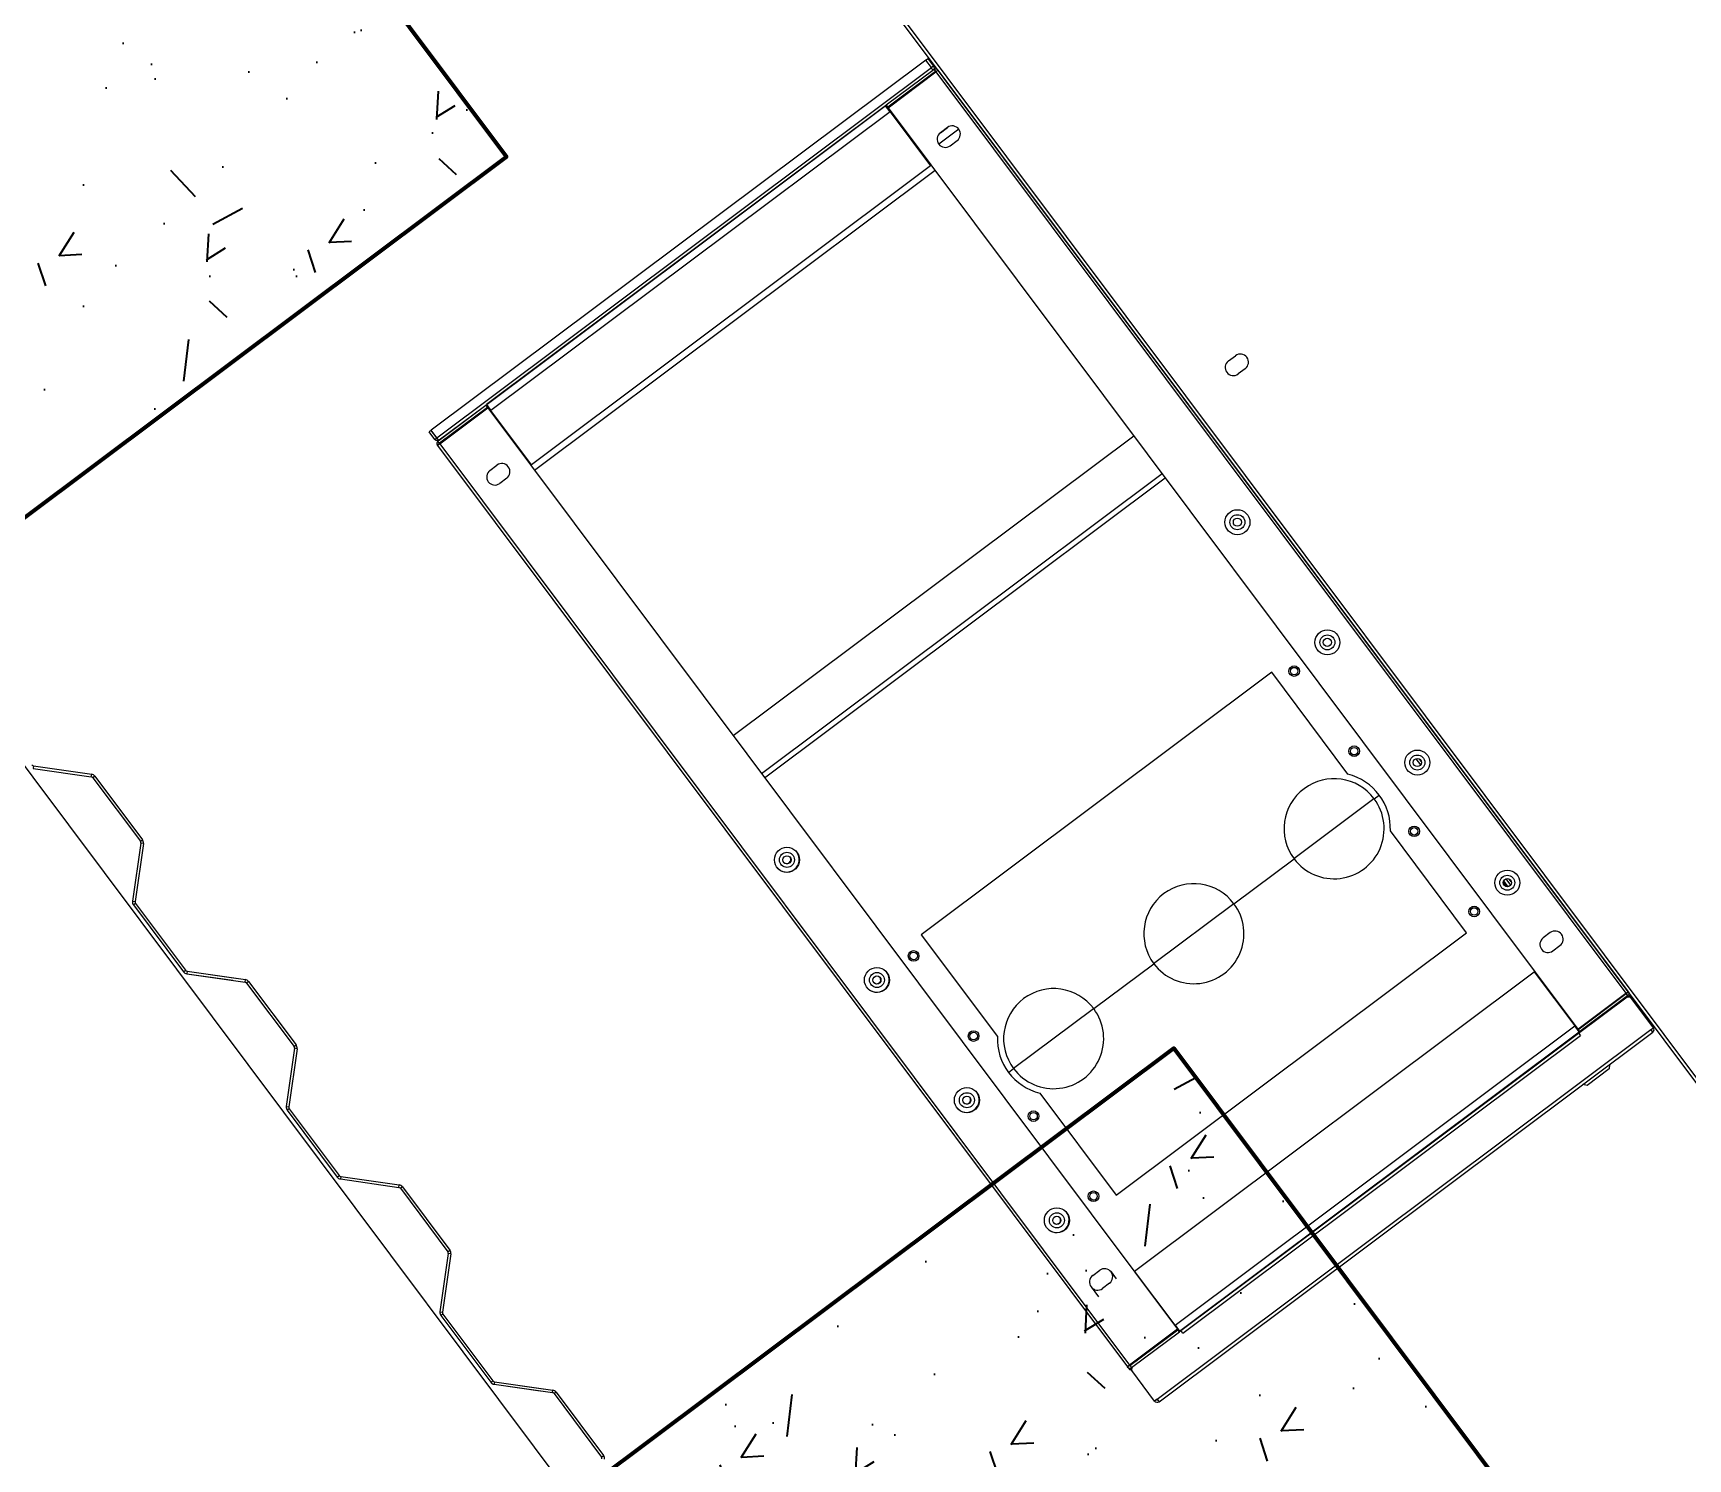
# Model space of a CAD drawing. Header units: metres. Extents: x 214070 to 217049, y 6350584 to 6351315.
# Drawn here: x 214351.392 to 214352.715, y 6351048.411 to 6351049.551 of the extents above; entities that cross this region are included whole.
import ezdxf

# ---------------------------------------------------------------- set-up
doc = ezdxf.new("R2010")
doc.units = ezdxf.units.M
for name, color, linetype, lineweight in [('GG31-E-PLN-001_DC Cable Route Layout Plan_RevA$0$0.25mm TEXT', 7, 'Continuous', 25), ('GG31-E-PLN-001_DC Cable Route Layout Plan_RevA$0$Concrete fill', 8, 'Continuous', 35), ('GG31-E-PLN-001_DC Cable Route Layout Plan_RevA$0$Footing', 7, 'Continuous', 70)]:
    doc.layers.add(name, color=color, linetype=linetype, lineweight=lineweight)

# ---------------------------------------------------------------- blocks, each defined once
blk = doc.blocks.new('GG31-E-PLN-001_DC Cable Route Layout Plan_RevA$0$HVSB-wanertown')
at = {"layer": 'GG31-E-PLN-001_DC Cable Route Layout Plan_RevA$0$Concrete fill'}
h = blk.add_hatch(dxfattribs=at)
h.set_pattern_fill('AR-CONC', color=256, scale=0.03)
h.set_pattern_definition([(49.99999999999999, (235566.3636301513, 6325984.658027571), (0.215178054780226, -0.01882564049477853), [0.0225, -0.2475]), (355, (235566.3636301513, 6325984.658027571), (-0.0416254000839, 0.2256576401100036), [0.018, -0.198]), (100.45144446, (235566.3815616556, 6325984.656458767), (0.1735526540181336, 0.2068319972905888), [0.01912205759999997, -0.2103426335999998]), (46.18420000000001, (235566.3636301513, 6325984.71802757), (0.3201723992014717, -0.04965578423792296), [0.03375, -0.37125]), (96.63563549, (235566.3903111748, 6325984.713889578), (0.2803985837022686, 0.2922355802323651), [0.0286831026, -0.3155141279999999]), (351.1841639899999, (235566.3636301513, 6325984.71802757), (0.2803985835164319, 0.2922355800809971), [0.027, -0.2970000003]), (21, (235566.3936301513, 6325984.703027571), (0.1790721156355385, -0.1207856671996017), [0.0225, -0.2475]), (326.0000000000001, (235566.3936301513, 6325984.703027571), (0.07299459957647451, 0.2175450135140559), [0.018, -0.198]), (71.45144474, (235566.4085528275, 6325984.692962098), (0.2520667130189913, 0.09675934584190615), [0.019122057, -0.2103426336]), (37.50000000000001, (235566.3636301513, 6325984.658027571), (0.003647956595187201, 0.09986815614939344), [0, -0.1956, 0, -0.201, 0, -0.19875]), (7.499999999999999, (235566.3636301513, 6325984.658027571), (0.07892086123264458, 0.1183235135647081), [0, -0.1146, 0, -0.1911, 0, -0.07575]), (327.5, (235566.2967301513, 6325984.658027571), (0.1601467308517227, -0.006766461520313927), [0, -0.075, 0, -0.234, 0, -0.3105]), (317.5, (235566.2667301513, 6325984.658027571), (0.1749558508027159, 0.03003149469969532), [0, -0.0975, 0, -0.1554, 0, -0.2205])])
h.paths.add_polyline_path([(235597.1101799489, 6326042.244947699), (235596.0101799489, 6326042.244947699), (235596.0101799489, 6326041.144947699), (235597.1101799489, 6326041.144947699)])
h.paths.add_polyline_path([(235596.3101799489, 6326041.944947699), (235596.8101799489, 6326041.944947699), (235596.8101799489, 6326041.444947699), (235596.3101799489, 6326041.444947699)], flags=0)
h.paths.add_polyline_path([(235596.8101799489, 6326041.944947699), (235596.3101799489, 6326041.944947699), (235596.3101799489, 6326041.444947699), (235596.8101799489, 6326041.444947699)], flags=16)
h = blk.add_hatch(dxfattribs=at)
h.set_pattern_fill('AR-CONC', color=256, scale=0.03)
h.set_pattern_definition([(49.99999999999999, (235566.3636301513, 6325982.66802757), (0.215178054780226, -0.01882564049477853), [0.0225, -0.2475]), (355, (235566.3636301513, 6325982.66802757), (-0.0416254000839, 0.2256576401100036), [0.018, -0.198]), (100.45144446, (235566.3815616556, 6325982.666458767), (0.1735526540181336, 0.2068319972905888), [0.01912205759999997, -0.2103426335999997]), (46.18420000000001, (235566.3636301513, 6325982.72802757), (0.3201723992014717, -0.04965578423792296), [0.03375, -0.37125]), (96.63563549, (235566.3903111748, 6325982.723889578), (0.2803985837022686, 0.2922355802323651), [0.0286831026, -0.3155141279999999]), (351.1841639899999, (235566.3636301513, 6325982.72802757), (0.2803985835164319, 0.2922355800809971), [0.027, -0.2970000003]), (21, (235566.3936301513, 6325982.71302757), (0.1790721156355385, -0.1207856671996017), [0.0225, -0.2475]), (326.0000000000001, (235566.3936301513, 6325982.71302757), (0.07299459957647451, 0.2175450135140559), [0.018, -0.198]), (71.45144474, (235566.4085528275, 6325982.702962098), (0.2520667130189913, 0.09675934584190615), [0.019122057, -0.2103426336]), (37.50000000000001, (235566.3636301513, 6325982.66802757), (0.003647956595187201, 0.09986815614939344), [0, -0.1956, 0, -0.201, 0, -0.19875]), (7.499999999999999, (235566.3636301513, 6325982.66802757), (0.07892086123264458, 0.1183235135647081), [0, -0.1146, 0, -0.1911, 0, -0.07575]), (327.5, (235566.2967301513, 6325982.66802757), (0.1601467308517227, -0.006766461520313927), [0, -0.075, 0, -0.234, 0, -0.3105]), (317.5, (235566.2667301513, 6325982.66802757), (0.1749558508027159, 0.03003149469969532), [0, -0.0975, 0, -0.1554, 0, -0.2205])])
h.paths.add_polyline_path([(235597.1101799489, 6326040.254947699), (235596.0101799489, 6326040.254947699), (235596.0101799489, 6326039.154947699), (235597.1101799489, 6326039.154947699)])
h.paths.add_polyline_path([(235596.3101799489, 6326039.954947699), (235596.8101799489, 6326039.954947699), (235596.8101799489, 6326039.454947699), (235596.3101799489, 6326039.454947699)], flags=0)
h.paths.add_polyline_path([(235596.8101799489, 6326039.954947699), (235596.3101799489, 6326039.954947699), (235596.3101799489, 6326039.454947699), (235596.8101799489, 6326039.454947699)], flags=16)
for p, q in [((235596.5100933683, 6326039.540165333, -6.260085190106653), (235596.510125716, 6326041.860157249, -6.260085190106653)), ((235597.4278914264, 6326039.833091999, -6.260085190106653), (235597.4278914264, 6326041.306092, -6.260085190106653)), ((235597.4303914264, 6326039.833091999, -6.260085190106653), (235597.4303914264, 6326041.306092, -6.260085190106653)), ((235596.9308914264, 6326041.006091999, -6.260085190106653), (235596.9288914264, 6326041.006091999, -6.260085190106653)), ((235596.9288914264, 6326040.998592, -6.260085190106653), (235596.9288914264, 6326041.006091999, -6.260085190106653)), ((235596.9308914264, 6326040.998592, -6.260085190106653), (235596.9308914264, 6326041.006091999, -6.260085190106653)), ((235596.9309621371, 6326040.998592, -6.260085190106653), (235596.9309621371, 6326041.006091999, -6.260085190106653)), ((235597.4248207157, 6326041.006091999, -6.260085190106653), (235596.9309621371, 6326041.006091999, -6.260085190106653)), ((235597.4248207157, 6326040.998592, -6.260085190106653), (235597.4248207157, 6326041.006091999, -6.260085190106653)), ((235597.4248914264, 6326041.006091999, -6.260085190106653), (235597.4268914264, 6326041.006091999, -6.260085190106653)), ((235597.4248914264, 6326040.998592, -6.260085190106653), (235597.4248914264, 6326041.006091999, -6.260085190106653)), ((235597.4268914264, 6326041.006091999, -6.260085190106653), (235597.4268914264, 6326040.998592, -6.260085190106653)), ((235596.9278914264, 6326040.993271187, -6.260085190106653), (235596.9278914264, 6326040.993571187, -6.260085190106653)), ((235596.9298914264, 6326040.993571187, -6.260085190106653), (235596.9278914264, 6326040.993571187, -6.260085190106653)), ((235596.9298914264, 6326040.993271187, -6.260085190106653), (235596.9278914264, 6326040.993271187, -6.260085190106653)), ((235596.9278914264, 6326040.993271187, -6.260085190106653), (235596.9278914264, 6326040.073271187, -6.260085190106653)), ((235596.9288914264, 6326040.998592, -6.260085190106653), (235596.9308914264, 6326040.998592, -6.260085190106653)), ((235596.9298914264, 6326040.993271187, -6.260085190106653), (235596.9298914264, 6326040.993571187, -6.260085190106653)), ((235596.9298914264, 6326040.993571187, -6.260085190106653), (235596.9300914264, 6326040.993571187, -6.260085190106653)), ((235596.9300914264, 6326040.993271187, -6.260085190106653), (235596.9298914264, 6326040.993271187, -6.260085190106653)), ((235596.9300914264, 6326040.993771187, -6.260085190106653), (235596.9300914264, 6326040.995771187, -6.260085190106653)), ((235596.9778914264, 6326040.995771187, -6.260085190106653), (235596.9300914264, 6326040.995771187, -6.260085190106653)), ((235596.9778914264, 6326040.993771187, -6.260085190106653), (235596.9300914264, 6326040.993771187, -6.260085190106653)), ((235596.9313914264, 6326040.993571187, -6.260085190106653), (235596.9300914264, 6326040.993571187, -6.260085190106653)), ((235596.9300914264, 6326040.993571187, -6.260085190106653), (235596.9300914264, 6326040.993271187, -6.260085190106653)), ((235596.9300914264, 6326040.993271187, -6.260085190106653), (235596.9778914264, 6326040.993271187, -6.260085190106653)), ((235596.9300914264, 6326040.993271187, -6.260085190106653), (235596.9300914264, 6326040.073271187, -6.260085190106653)), ((235596.9309621371, 6326040.998592, -6.260085190106653), (235597.4248207157, 6326040.998592, -6.260085190106653)), ((235596.9313914264, 6326040.996091999, -6.260085190106653), (235597.3778914264, 6326040.996091999, -6.260085190106653)), ((235596.9313914264, 6326040.993271187, -6.260085190106653), (235596.9313914264, 6326040.993771187, -6.260085190106653)), ((235596.9778914264, 6326040.995771187, -6.260085190106653), (235596.9778914264, 6326040.993771187, -6.260085190106653)), ((235596.9786414264, 6326040.993991999, -6.260085190106653), (235596.9778914264, 6326040.993991999, -6.260085190106653)), ((235596.9781414264, 6326040.993978572, -6.260085190106653), (235596.9778914264, 6326040.993978572, -6.260085190106653)), ((235596.9778914264, 6326040.993271187, -6.260085190106653), (235596.9778914264, 6326040.073271187, -6.260085190106653)), ((235596.9781414264, 6326040.991978573, -6.260085190106653), (235596.9778914264, 6326040.991978573, -6.260085190106653)), ((235596.9781414264, 6326040.990491999, -6.260085190106653), (235596.9778914264, 6326040.990491999, -6.260085190106653)), ((235596.9786414264, 6326040.993978572, -6.260085190106653), (235596.9781414264, 6326040.993978572, -6.260085190106653)), ((235596.9781414264, 6326040.993851556, -6.260085190106653), (235596.9781414264, 6326040.993978572, -6.260085190106653)), ((235596.9781414264, 6326040.993851556, -6.260085190106653), (235596.9781414264, 6326040.989978572, -6.260085190106653)), ((235596.9786414264, 6326040.996091999, -6.260085190106653), (235596.9786414264, 6326040.996078572, -6.260085190106653)), ((235597.3771414264, 6326040.996078572, -6.260085190106653), (235596.9786414264, 6326040.996078572, -6.260085190106653)), ((235596.9786414264, 6326040.996078572, -6.260085190106653), (235596.9786414264, 6326040.990078572, -6.260085190106653)), ((235597.3771414264, 6326040.990078572, -6.260085190106653), (235596.9786414264, 6326040.990078572, -6.260085190106653)), ((235596.9786414264, 6326040.936078573, -6.260085190106653), (235596.9786414264, 6326040.990078572, -6.260085190106653)), ((235597.3771414264, 6326040.996078572, -6.260085190106653), (235597.3771414264, 6326040.996091999, -6.260085190106653)), ((235597.3771414264, 6326040.990078572, -6.260085190106653), (235597.3771414264, 6326040.996078572, -6.260085190106653)), ((235597.3778920362, 6326040.993991999, -6.260085190106653), (235597.3771414264, 6326040.993991999, -6.260085190106653)), ((235597.3776414264, 6326040.993978572, -6.260085190106653), (235597.3771414264, 6326040.993978572, -6.260085190106653)), ((235597.3771414264, 6326040.990078572, -6.260085190106653), (235597.3771414264, 6326040.936078573, -6.260085190106653)), ((235597.3776414264, 6326040.993978572, -6.260085190106653), (235597.3776414264, 6326040.993851556, -6.260085190106653)), ((235597.3776414264, 6326040.993978572, -6.260085190106653), (235597.4243914264, 6326040.993978572, -6.260085190106653)), ((235597.3776414264, 6326040.989978572, -6.260085190106653), (235597.3776414264, 6326040.993851556, -6.260085190106653)), ((235597.3776414264, 6326040.991978573, -6.260085190106653), (235597.3778914264, 6326040.991978573, -6.260085190106653)), ((235597.3778914264, 6326040.990491999, -6.260085190106653), (235597.3776414264, 6326040.990491999, -6.260085190106653)), ((235597.3778914264, 6326040.996091999, -6.260085190106653), (235597.3778914264, 6326040.994092, -6.260085190106653)), ((235597.4256914264, 6326040.996091999, -6.260085190106653), (235597.3778914264, 6326040.996091999, -6.260085190106653)), ((235597.4256914264, 6326040.994092, -6.260085190106653), (235597.3778914264, 6326040.994092, -6.260085190106653)), ((235597.3778920362, 6326040.994092, -6.260085190106653), (235597.3778914264, 6326040.994041999, -6.260085190106653)), ((235597.3778914264, 6326040.994041999, -6.260085190106653), (235597.3778920362, 6326040.993991999, -6.260085190106653)), ((235597.3778914264, 6326040.993592, -6.260085190106653), (235597.4256914264, 6326040.993592, -6.260085190106653)), ((235597.3778914264, 6326040.993592, -6.260085190106653), (235597.3778914264, 6326040.073592, -6.260085190106653)), ((235597.3799414264, 6326040.993991999, -6.260085190106653), (235597.4128914264, 6326040.993991999, -6.260085190106653)), ((235597.3799414264, 6326040.993991999, -6.260085190106653), (235597.3799414264, 6326040.993978572, -6.260085190106653)), ((235597.3968914264, 6326040.993991999, -6.260085190106653), (235597.3968914264, 6326040.994092, -6.260085190106653)), ((235597.4088914264, 6326040.994092, -6.260085190106653), (235597.4088914264, 6326040.993991999, -6.260085190106653)), ((235597.4128914264, 6326040.993991999, -6.260085190106653), (235597.4128914264, 6326040.993978572, -6.260085190106653)), ((235597.4243914264, 6326040.993991999, -6.260085190106653), (235597.4128914264, 6326040.993991999, -6.260085190106653)), ((235597.4243914264, 6326040.993978572, -6.260085190106653), (235597.4243914264, 6326040.993991999, -6.260085190106653)), ((235597.4243914264, 6326040.993978572, -6.260085190106653), (235597.4243914264, 6326040.993592, -6.260085190106653)), ((235597.4243914264, 6326040.993891999, -6.260085190106653), (235597.4256914264, 6326040.993891999, -6.260085190106653)), ((235597.4268914264, 6326040.998592, -6.260085190106653), (235597.4248914264, 6326040.998592, -6.260085190106653)), ((235597.4256914264, 6326040.996091999, -6.260085190106653), (235597.4256914264, 6326040.994092, -6.260085190106653)), ((235597.4256914264, 6326040.994092, -6.260085190106653), (235597.4258914264, 6326040.993891999, -6.260085190106653)), ((235597.4258914264, 6326040.993891999, -6.260085190106653), (235597.4256914264, 6326040.993891999, -6.260085190106653)), ((235597.4256914264, 6326040.993891999, -6.260085190106653), (235597.4256914264, 6326040.993592, -6.260085190106653)), ((235597.4256914264, 6326040.993592, -6.260085190106653), (235597.4256914264, 6326040.073592, -6.260085190106653)), ((235597.4258914264, 6326040.993891999, -6.260085190106653), (235597.4278914264, 6326040.993891999, -6.260085190106653)), ((235597.4278914264, 6326040.993891999, -6.260085190106653), (235597.4278914264, 6326040.073291999, -6.260085190106653)), ((235596.5157113865, 6326040.981795199, -6.260085190106653), (235596.5142975643, 6326040.9803809, -6.260085190106653)), ((235596.5142975643, 6326040.9803809, -6.260085190106653), (235596.54753979, 6326040.947138317, -6.260085190106653)), ((235596.5157113865, 6326040.981795199, -6.260085190106653), (235596.548954089, 6326040.948552497, -6.260085190106653)), ((235596.9778914264, 6326040.989978572, -6.260085190106653), (235596.9781414264, 6326040.989978572, -6.260085190106653)), ((235596.9786414264, 6326040.989978572, -6.260085190106653), (235596.9781414264, 6326040.989978572, -6.260085190106653)), ((235597.3776414264, 6326040.989978572, -6.260085190106653), (235597.3771414264, 6326040.989978572, -6.260085190106653)), ((235597.3778914264, 6326040.989978572, -6.260085190106653), (235597.3776414264, 6326040.989978572, -6.260085190106653)), ((235596.9493914264, 6326040.952271572, -6.260085190106653), (235596.9563914264, 6326040.952271572, -6.260085190106653)), ((235597.4063914264, 6326040.952591999, -6.260085190106653), (235597.3993914264, 6326040.952591999, -6.260085190106653)), ((235597.3993914264, 6326040.952578573, -6.260085190106653), (235597.4063914264, 6326040.952578573, -6.260085190106653)), ((235596.54753979, 6326040.947138317, -6.260085190106653), (235596.548954089, 6326040.948552497, -6.260085190106653)), ((235596.5501256779, 6326040.945724137, -6.260085190106653), (235596.5481258228, 6326040.945724137, -6.260085190106653)), ((235596.5481258228, 6326040.945724137, -6.260085190106653), (235596.5481258228, 6326040.88238091, -6.260085190106653)), ((235596.5501256779, 6326040.945724137, -6.260085190106653), (235596.5501256779, 6326040.88238091, -6.260085190106653)), ((235596.9563914264, 6326040.939271572, -6.260085190106653), (235596.9493914264, 6326040.939271572, -6.260085190106653)), ((235597.4128906571, 6326040.945991999, -6.260085190106653), (235597.3928921957, 6326040.945991999, -6.260085190106653)), ((235597.3993914264, 6326040.939591999, -6.260085190106653), (235597.4063914264, 6326040.939591999, -6.260085190106653)), ((235597.3778914264, 6326040.930978572, -6.260085190106653), (235596.9778914264, 6326040.930978572, -6.260085190106653)), ((235597.3771414264, 6326040.936078573, -6.260085190106653), (235596.9786414264, 6326040.936078573, -6.260085190106653)), ((235596.54753979, 6326040.88096673, -6.260085190106653), (235596.5142975643, 6326040.847724088, -6.260085190106653)), ((235596.548954089, 6326040.879552491, -6.260085190106653), (235596.5157113865, 6326040.846309848, -6.260085190106653)), ((235596.548954089, 6326040.879552491, -6.260085190106653), (235596.54753979, 6326040.88096673, -6.260085190106653)), ((235596.5481258228, 6326040.88238091, -6.260085190106653), (235596.5501256779, 6326040.88238091, -6.260085190106653)), ((235596.5151258305, 6326040.844895668, -6.260085190106653), (235596.5131259754, 6326040.844895668, -6.260085190106653)), ((235596.5131259754, 6326040.844895668, -6.260085190106653), (235596.5131259754, 6326040.778209336, -6.260085190106653)), ((235596.5142975643, 6326040.847724088, -6.260085190106653), (235596.5157113865, 6326040.846309848, -6.260085190106653)), ((235596.5151258305, 6326040.844895668, -6.260085190106653), (235596.5151258305, 6326040.778209336, -6.260085190106653)), ((235596.5131259754, 6326040.778209336, -6.260085190106653), (235596.5151258305, 6326040.778209336, -6.260085190106653)), ((235596.5157113865, 6326040.776795324, -6.260085190106653), (235596.5142975643, 6326040.775381144, -6.260085190106653)), ((235596.5157113865, 6326040.776795156, -6.260085190106653), (235596.5142975643, 6326040.775380917, -6.260085190106653)), ((235596.5142975643, 6326040.775380943, -6.260085190106653), (235596.54753979, 6326040.74213824, -6.260085190106653)), ((235596.5142975643, 6326040.775380917, -6.260085190106653), (235596.5406255996, 6326040.749052552, -6.260085190106653)), ((235596.5157113865, 6326040.776795156, -6.260085190106653), (235596.5434540414, 6326040.749052552, -6.260085190106653)), ((235596.5157113865, 6326040.776795123, -6.260085190106653), (235596.548954089, 6326040.743552539, -6.260085190106653)), ((235596.54753979, 6326040.742138442, -6.260085190106653), (235596.548954089, 6326040.743552741, -6.260085190106653)), ((235596.5501256779, 6326040.740724262, -6.260085190106653), (235596.5481258228, 6326040.740724262, -6.260085190106653)), ((235596.5481258228, 6326040.740724262, -6.260085190106653), (235596.5481258228, 6326040.677381095, -6.260085190106653)), ((235596.5501256779, 6326040.740724262, -6.260085190106653), (235596.5501256779, 6326040.677381095, -6.260085190106653)), ((235596.54753979, 6326040.675966915, -6.260085190106653), (235596.5142975643, 6326040.642724331, -6.260085190106653)), ((235596.548954089, 6326040.674552735, -6.260085190106653), (235596.5157113865, 6326040.641310032, -6.260085190106653)), ((235596.548954089, 6326040.674552735, -6.260085190106653), (235596.54753979, 6326040.675966915, -6.260085190106653)), ((235596.5481258228, 6326040.677381095, -6.260085190106653), (235596.5501256779, 6326040.677381095, -6.260085190106653)), ((235597.3778914264, 6326040.665771187, -6.260085190106653), (235596.9778914264, 6326040.665771187, -6.260085190106653)), ((235597.4743914264, 6326040.668591999, -6.260085190106653), (235597.4813914264, 6326040.668591999, -6.260085190106653)), ((235597.4813914264, 6326040.655591999, -6.260085190106653), (235597.4743914264, 6326040.655591999, -6.260085190106653)), ((235596.5151258305, 6326040.639895853, -6.260085190106653), (235596.5131259754, 6326040.639895853, -6.260085190106653)), ((235596.5131259754, 6326040.639895853, -6.260085190106653), (235596.5131259754, 6326040.57320958, -6.260085190106653)), ((235596.5142975643, 6326040.642724331, -6.260085190106653), (235596.5157113865, 6326040.641310032, -6.260085190106653)), ((235596.5151258305, 6326040.639895853, -6.260085190106653), (235596.5151258305, 6326040.57320958, -6.260085190106653)), ((235596.9778914264, 6326040.628271188, -6.260085190106653), (235597.3778914264, 6326040.628271188, -6.260085190106653)), ((235596.9778914264, 6326040.623991999, -6.260085190106653), (235597.3778914264, 6326040.623991999, -6.260085190106653)), ((235596.5131259754, 6326040.57320958, -6.260085190106653), (235596.5151258305, 6326040.57320958, -6.260085190106653)), ((235596.5157113865, 6326040.5717954, -6.260085190106653), (235596.5142975643, 6326040.570381101, -6.260085190106653)), ((235596.5142975643, 6326040.570381101, -6.260085190106653), (235596.54753979, 6326040.537138518, -6.260085190106653)), ((235596.5157113865, 6326040.5717954, -6.260085190106653), (235596.548954089, 6326040.538552698, -6.260085190106653)), ((235596.54753979, 6326040.537138518, -6.260085190106653), (235596.548954089, 6326040.538552698, -6.260085190106653)), ((235596.5501256779, 6326040.535724338, -6.260085190106653), (235596.5481258228, 6326040.535724338, -6.260085190106653)), ((235596.5481258228, 6326040.535724338, -6.260085190106653), (235596.5481258228, 6326040.472381111, -6.260085190106653)), ((235596.5501256779, 6326040.535724338, -6.260085190106653), (235596.5501256779, 6326040.472381111, -6.260085190106653)), ((235596.54753979, 6326040.470966931, -6.260085190106653), (235596.5142975643, 6326040.437724289, -6.260085190106653)), ((235596.548954089, 6326040.469552692, -6.260085190106653), (235596.5157113865, 6326040.436310049, -6.260085190106653)), ((235596.548954089, 6326040.469552692, -6.260085190106653), (235596.54753979, 6326040.470966931, -6.260085190106653)), ((235596.5481258228, 6326040.472381111, -6.260085190106653), (235596.5501256779, 6326040.472381111, -6.260085190106653)), ((235597.0028914264, 6326040.448592, -6.260085190106653), (235597.0028914264, 6326040.34687627, -6.260085190106653)), ((235597.3528914264, 6326040.448592, -6.260085190106653), (235597.0028914264, 6326040.448592, -6.260085190106653)), ((235597.3528914264, 6326040.34687627, -6.260085190106653), (235597.3528914264, 6326040.448592, -6.260085190106653)), ((235596.5151258305, 6326040.434895869, -6.260085190106653), (235596.5131259754, 6326040.434895869, -6.260085190106653)), ((235596.5131259754, 6326040.434895869, -6.260085190106653), (235596.5131259754, 6326040.368209537, -6.260085190106653)), ((235596.5142975643, 6326040.437724289, -6.260085190106653), (235596.5157113865, 6326040.436310049, -6.260085190106653)), ((235596.5151258305, 6326040.434895869, -6.260085190106653), (235596.5151258305, 6326040.368209537, -6.260085190106653)), ((235596.5131259754, 6326040.368209537, -6.260085190106653), (235596.5151258305, 6326040.368209537, -6.260085190106653)), ((235596.5157113865, 6326040.366795357, -6.260085190106653), (235596.5142975643, 6326040.365381118, -6.260085190106653)), ((235596.5142975643, 6326040.365381144, -6.260085190106653), (235596.54753979, 6326040.332138442, -6.260085190106653)), ((235596.5142975643, 6326040.365381118, -6.260085190106653), (235596.5406255996, 6326040.339052753, -6.260085190106653)), ((235596.5157113865, 6326040.366795357, -6.260085190106653), (235596.5434540414, 6326040.339052753, -6.260085190106653)), ((235596.5157113865, 6326040.366795324, -6.260085190106653), (235596.548954089, 6326040.333552741, -6.260085190106653)), ((235596.54753979, 6326040.332138644, -6.260085190106653), (235596.548954089, 6326040.333552943, -6.260085190106653)), ((235596.5501256779, 6326040.330724464, -6.260085190106653), (235596.5481258228, 6326040.330724464, -6.260085190106653)), ((235596.5481258228, 6326040.330724464, -6.260085190106653), (235596.5481258228, 6326040.267381296, -6.260085190106653)), ((235596.5501256779, 6326040.330724464, -6.260085190106653), (235596.5501256779, 6326040.267381296, -6.260085190106653)), ((235596.9928914264, 6326040.318591999, -6.260085190106653), (235596.9978914264, 6326040.318591999, -6.260085190106653)), ((235596.9978925514, 6326040.318891999, -6.260085190106653), (235597.0778903014, 6326040.318891999, -6.260085190106653)), ((235597.0778914264, 6326040.318591999, -6.260085190106653), (235597.1378914264, 6326040.318591999, -6.260085190106653)), ((235597.1378925514, 6326040.318891999, -6.260085190106653), (235597.2178903014, 6326040.318891999, -6.260085190106653)), ((235597.2178914264, 6326040.318591999, -6.260085190106653), (235597.2778914264, 6326040.318591999, -6.260085190106653)), ((235597.2778925514, 6326040.318891999, -6.260085190106653), (235597.3578903014, 6326040.318891999, -6.260085190106653)), ((235597.3578914264, 6326040.318591999, -6.260085190106653), (235597.3628914264, 6326040.318591999, -6.260085190106653)), ((235597.4038702844, 6326040.324191086, -6.260085190106653), (235597.4038702844, 6326040.317992913, -6.260085190106653)), ((235597.4058702844, 6326040.319792421, -6.260085190106653), (235597.4058702844, 6326040.322391578, -6.260085190106653)), ((235597.0028914264, 6326040.290307728, -6.260085190106653), (235597.0028914264, 6326040.188591999, -6.260085190106653)), ((235597.3528914264, 6326040.188591999, -6.260085190106653), (235597.3528914264, 6326040.290307728, -6.260085190106653)), ((235596.5481258228, 6326040.267381296, -6.260085190106653), (235596.5501256779, 6326040.267381296, -6.260085190106653)), ((235597.4003638731, 6326040.20313503, -6.260085190106653), (235597.4003638731, 6326040.199048969, -6.260085190106653)), ((235597.401363873, 6326040.203960637, -6.260085190106653), (235597.401363873, 6326040.198223362, -6.260085190106653)), ((235597.4038702844, 6326040.204191086, -6.260085190106653), (235597.4038702844, 6326040.197992912, -6.260085190106653)), ((235597.4058702844, 6326040.19979242, -6.260085190106653), (235597.4058702844, 6326040.202391578, -6.260085190106653)), ((235597.0028914264, 6326040.188591999, -6.260085190106653), (235597.3528914264, 6326040.188591999, -6.260085190106653)), ((235596.9493914264, 6326040.148270999, -6.260085190106653), (235596.9563914264, 6326040.148270999, -6.260085190106653)), ((235597.4063914264, 6326040.148591999, -6.260085190106653), (235597.3993914264, 6326040.148591999, -6.260085190106653)), ((235596.9428914264, 6326040.141770999, -6.260085190106653), (235596.9428914264, 6326040.132011419, -6.260085190106653)), ((235596.9438037428, 6326040.138450188, -6.260085190106653), (235596.9438914264, 6326040.138450188, -6.260085190106653)), ((235596.9438914264, 6326040.138306898, -6.260085190106653), (235596.9438914264, 6326040.138450188, -6.260085190106653)), ((235596.9563914264, 6326040.135270999, -6.260085190106653), (235596.9493914264, 6326040.135270999, -6.260085190106653)), ((235596.9628914264, 6326040.141770999, -6.260085190106653), (235596.9628914264, 6326040.134911655, -6.260085190106653)), ((235596.9783914264, 6326040.077091999, -6.260085190106653), (235596.9783914264, 6326040.131091999, -6.260085190106653)), ((235596.9783914264, 6326040.131091999, -6.260085190106653), (235597.3773914264, 6326040.131091999, -6.260085190106653)), ((235597.3773914264, 6326040.131091999, -6.260085190106653), (235597.3773914264, 6326040.077091999, -6.260085190106653)), ((235597.3993914264, 6326040.135592, -6.260085190106653), (235597.4063914264, 6326040.135592, -6.260085190106653)), ((235596.9298914264, 6326040.073271187, -6.260085190106653), (235596.9278914264, 6326040.073271187, -6.260085190106653)), ((235596.9278914264, 6326040.072971188, -6.260085190106653), (235596.9278914264, 6326040.073271187, -6.260085190106653)), ((235596.9298914264, 6326040.072971188, -6.260085190106653), (235596.9278914264, 6326040.072971188, -6.260085190106653)), ((235596.9278914264, 6326040.072091999, -6.260085190106653), (235596.9278914264, 6326040.072971188, -6.260085190106653)), ((235596.9280747389, 6326040.072091999, -6.260085190106653), (235596.9278914264, 6326040.072091999, -6.260085190106653)), ((235596.9278914264, 6326040.072091999, -6.260085190106653), (235596.9278914264, 6326040.070091999, -6.260085190106653)), ((235596.9278914264, 6326040.070091999, -6.260085190106653), (235596.9288914264, 6326040.070091999, -6.260085190106653)), ((235596.9288914264, 6326040.068771187, -6.260085190106653), (235596.9308914264, 6326040.070771188, -6.260085190106653)), ((235596.9298914264, 6326040.070271187, -6.260085190106653), (235596.9288914264, 6326040.070271187, -6.260085190106653)), ((235596.9288914264, 6326040.068771187, -6.260085190106653), (235596.9288914264, 6326040.070271187, -6.260085190106653)), ((235596.9288914264, 6326040.038271187, -6.260085190106653), (235596.9288914264, 6326040.068771187, -6.260085190106653)), ((235596.9298914264, 6326040.073271187, -6.260085190106653), (235596.9300914264, 6326040.073271187, -6.260085190106653)), ((235596.9298914264, 6326040.072971188, -6.260085190106653), (235596.9298914264, 6326040.073271187, -6.260085190106653)), ((235596.9300914264, 6326040.072971188, -6.260085190106653), (235596.9298914264, 6326040.072971188, -6.260085190106653)), ((235596.9298914264, 6326040.070271187, -6.260085190106653), (235596.9298914264, 6326040.070780297, -6.260085190106653)), ((235596.9778914264, 6326040.073271187, -6.260085190106653), (235596.9300914264, 6326040.073271187, -6.260085190106653)), ((235596.9300914264, 6326040.073271187, -6.260085190106653), (235596.9300914264, 6326040.072971188, -6.260085190106653)), ((235596.9300914264, 6326040.072971188, -6.260085190106653), (235596.9408947607, 6326040.072971188, -6.260085190106653)), ((235596.9300914264, 6326040.072971188, -6.260085190106653), (235596.9300914264, 6326040.072771187, -6.260085190106653)), ((235596.9300914264, 6326040.072771187, -6.260085190106653), (235596.9778914264, 6326040.072771187, -6.260085190106653)), ((235596.9300914264, 6326040.072771187, -6.260085190106653), (235596.9300914264, 6326040.070771188, -6.260085190106653)), ((235596.9300914264, 6326040.070771188, -6.260085190106653), (235596.9778914264, 6326040.070771188, -6.260085190106653)), ((235596.9300914264, 6326040.070771188, -6.260085190106653), (235596.9300914264, 6326040.070406603, -6.260085190106653)), ((235596.9303914264, 6326040.072971188, -6.260085190106653), (235596.9303914264, 6326040.072771187, -6.260085190106653)), ((235596.9303914264, 6326040.070771188, -6.260085190106653), (235596.9303914264, 6326040.070562475, -6.260085190106653)), ((235596.9313914264, 6326040.073191999, -6.260085190106653), (235596.9313914264, 6326040.073271187, -6.260085190106653)), ((235596.9781414264, 6326040.073191999, -6.260085190106653), (235596.9313914264, 6326040.073191999, -6.260085190106653)), ((235596.9325914264, 6326040.072771187, -6.260085190106653), (235596.9325914264, 6326040.072971188, -6.260085190106653)), ((235596.9338914264, 6326040.072971188, -6.260085190106653), (235596.9338914264, 6326040.072871188, -6.260085190106653)), ((235596.9338914264, 6326040.072871188, -6.260085190106653), (235596.9373914264, 6326040.072871188, -6.260085190106653)), ((235596.9373914264, 6326040.072771187, -6.260085190106653), (235596.9373914264, 6326040.072971188, -6.260085190106653)), ((235596.9408914264, 6326040.072771187, -6.260085190106653), (235596.9409062015, 6326040.073191999, -6.260085190106653)), ((235596.9648766513, 6326040.073191999, -6.260085190106653), (235596.9648914264, 6326040.072771187, -6.260085190106653)), ((235596.9658914264, 6326040.073191999, -6.260085190106653), (235596.9658914264, 6326040.072971188, -6.260085190106653)), ((235596.9658914264, 6326040.072971188, -6.260085190106653), (235596.9678914264, 6326040.072971188, -6.260085190106653)), ((235596.9678914264, 6326040.073191999, -6.260085190106653), (235596.9678914264, 6326040.072971188, -6.260085190106653)), ((235596.9768914264, 6326040.072771187, -6.260085190106653), (235596.9768914264, 6326040.073191999, -6.260085190106653)), ((235596.9778914264, 6326040.077191999, -6.260085190106653), (235596.9781414264, 6326040.077191999, -6.260085190106653)), ((235596.9781414264, 6326040.075191999, -6.260085190106653), (235596.9778914264, 6326040.075191999, -6.260085190106653)), ((235596.9778914264, 6326040.070771188, -6.260085190106653), (235596.9778914264, 6326040.072771187, -6.260085190106653)), ((235596.9778914264, 6326040.071271188, -6.260085190106653), (235596.9783914264, 6326040.071271188, -6.260085190106653)), ((235596.9778914264, 6326040.070771188, -6.260085190106653), (235596.9793914264, 6326040.070771188, -6.260085190106653)), ((235596.9781414264, 6326040.077191999, -6.260085190106653), (235596.9781414264, 6326040.073319016, -6.260085190106653)), ((235596.9781414264, 6326040.077191999, -6.260085190106653), (235596.9783914264, 6326040.077191999, -6.260085190106653)), ((235596.9781414264, 6326040.073191999, -6.260085190106653), (235596.9781414264, 6326040.073319016, -6.260085190106653)), ((235596.9781414264, 6326040.073191999, -6.260085190106653), (235596.9783914264, 6326040.073191999, -6.260085190106653)), ((235596.9783914264, 6326040.077091999, -6.260085190106653), (235597.3773914264, 6326040.077091999, -6.260085190106653)), ((235596.9783914264, 6326040.077091999, -6.260085190106653), (235596.9783914264, 6326040.071091999, -6.260085190106653)), ((235596.9783914264, 6326040.071091999, -6.260085190106653), (235597.3773914264, 6326040.071091999, -6.260085190106653)), ((235596.9793914264, 6326040.070771188, -6.260085190106653), (235596.9793914264, 6326040.071091999, -6.260085190106653)), ((235596.9793914264, 6326040.068271187, -6.260085190106653), (235596.9793914264, 6326040.070771188, -6.260085190106653)), ((235596.9793914264, 6326040.070771188, -6.260085190106653), (235597.3763914264, 6326040.070771188, -6.260085190106653)), ((235596.9793914264, 6326040.068271187, -6.260085190106653), (235597.3763914264, 6326040.068271187, -6.260085190106653)), ((235597.3763914264, 6326040.071091999, -6.260085190106653), (235597.3763914264, 6326040.070771188, -6.260085190106653)), ((235597.3763914264, 6326040.070771188, -6.260085190106653), (235597.3763914264, 6326040.068271187, -6.260085190106653)), ((235597.3763914264, 6326040.070771188, -6.260085190106653), (235597.4248914264, 6326040.070771188, -6.260085190106653)), ((235597.3773914264, 6326040.077191999, -6.260085190106653), (235597.3776414264, 6326040.077191999, -6.260085190106653)), ((235597.3773914264, 6326040.071091999, -6.260085190106653), (235597.3773914264, 6326040.077091999, -6.260085190106653)), ((235597.3773914264, 6326040.073191999, -6.260085190106653), (235597.3776414264, 6326040.073191999, -6.260085190106653)), ((235597.3778914264, 6326040.071271188, -6.260085190106653), (235597.3773914264, 6326040.071271188, -6.260085190106653)), ((235597.3778914264, 6326040.077191999, -6.260085190106653), (235597.3776414264, 6326040.077191999, -6.260085190106653)), ((235597.3776414264, 6326040.073319016, -6.260085190106653), (235597.3776414264, 6326040.077191999, -6.260085190106653)), ((235597.3776414264, 6326040.075191999, -6.260085190106653), (235597.3778914264, 6326040.075191999, -6.260085190106653)), ((235597.3776414264, 6326040.073319016, -6.260085190106653), (235597.3776414264, 6326040.073191999, -6.260085190106653)), ((235597.3776414264, 6326040.073191999, -6.260085190106653), (235597.4243914264, 6326040.073191999, -6.260085190106653)), ((235597.3778914264, 6326040.073592, -6.260085190106653), (235597.4256914264, 6326040.073592, -6.260085190106653)), ((235597.3778914264, 6326040.071091999, -6.260085190106653), (235597.3778914264, 6326040.073092, -6.260085190106653)), ((235597.4256914264, 6326040.073092, -6.260085190106653), (235597.3778914264, 6326040.073092, -6.260085190106653)), ((235597.4256914264, 6326040.071091999, -6.260085190106653), (235597.3778914264, 6326040.071091999, -6.260085190106653)), ((235597.3788914264, 6326040.073191999, -6.260085190106653), (235597.3788914264, 6326040.073092, -6.260085190106653)), ((235597.3898914264, 6326040.070892, -6.260085190106653), (235597.3790655177, 6326040.070892, -6.260085190106653)), ((235597.3898914264, 6326040.071091999, -6.260085190106653), (235597.3898914264, 6326040.070771188, -6.260085190106653)), ((235597.3928914264, 6326040.071091999, -6.260085190106653), (235597.3928914264, 6326040.070771188, -6.260085190106653)), ((235597.3953914264, 6326040.070892, -6.260085190106653), (235597.3928914264, 6326040.070892, -6.260085190106653)), ((235597.3953914264, 6326040.071091999, -6.260085190106653), (235597.3953914264, 6326040.070892, -6.260085190106653)), ((235597.3953914264, 6326040.070771188, -6.260085190106653), (235597.3953914264, 6326040.070892, -6.260085190106653)), ((235597.3983039354, 6326040.071002033, -6.260085190106653), (235597.3982609543, 6326040.071091999, -6.260085190106653)), ((235597.3984273248, 6326040.070771188, -6.260085190106653), (235597.3983039354, 6326040.071002033, -6.260085190106653)), ((235597.4026414264, 6326040.070771188, -6.260085190106653), (235597.4026414264, 6326040.071091999, -6.260085190106653)), ((235597.4183914266, 6326040.073191999, -6.260085190106653), (235597.4183914266, 6326040.073092, -6.260085190106653)), ((235597.4218914264, 6326040.073092, -6.260085190106653), (235597.4218914264, 6326040.073191999, -6.260085190106653)), ((235597.4231914264, 6326040.073191999, -6.260085190106653), (235597.4231914264, 6326040.073092, -6.260085190106653)), ((235597.4243914264, 6326040.073592, -6.260085190106653), (235597.4243914264, 6326040.073191999, -6.260085190106653)), ((235597.4256914264, 6326040.073291999, -6.260085190106653), (235597.4243914264, 6326040.073291999, -6.260085190106653)), ((235597.4248914264, 6326040.070771188, -6.260085190106653), (235597.4268914264, 6326040.068771187, -6.260085190106653)), ((235597.4253914264, 6326040.073291999, -6.260085190106653), (235597.4253914264, 6326040.073092, -6.260085190106653)), ((235597.4253914264, 6326040.070562475, -6.260085190106653), (235597.4253914264, 6326040.071091999, -6.260085190106653)), ((235597.4256914264, 6326040.073291999, -6.260085190106653), (235597.4256914264, 6326040.073592, -6.260085190106653)), ((235597.4258914264, 6326040.073291999, -6.260085190106653), (235597.4256914264, 6326040.073092, -6.260085190106653)), ((235597.4256914264, 6326040.073092, -6.260085190106653), (235597.4256914264, 6326040.073291999, -6.260085190106653)), ((235597.4256914264, 6326040.073092, -6.260085190106653), (235597.4256914264, 6326040.071091999, -6.260085190106653)), ((235597.4256914264, 6326040.071091999, -6.260085190106653), (235597.4256914264, 6326040.070406603, -6.260085190106653)), ((235597.4258914264, 6326040.073291999, -6.260085190106653), (235597.4258762023, 6326040.073367, -6.260085190106653)), ((235597.4258914264, 6326040.073291999, -6.260085190106653), (235597.4278914264, 6326040.073291999, -6.260085190106653)), ((235597.4258914264, 6326040.071101109, -6.260085190106653), (235597.4258914264, 6326040.070271187, -6.260085190106653)), ((235597.4268914264, 6326040.070271187, -6.260085190106653), (235597.4258914264, 6326040.070271187, -6.260085190106653)), ((235597.4268914264, 6326040.070271187, -6.260085190106653), (235597.4268914264, 6326040.068771187, -6.260085190106653)), ((235597.4268914264, 6326040.070091999, -6.260085190106653), (235597.4278914264, 6326040.070091999, -6.260085190106653)), ((235597.4268914264, 6326040.038271187, -6.260085190106653), (235597.4268914264, 6326040.068771187, -6.260085190106653)), ((235597.4278914264, 6326040.072091999, -6.260085190106653), (235597.4275353353, 6326040.072091999, -6.260085190106653)), ((235597.4278914264, 6326040.073291999, -6.260085190106653), (235597.4278914264, 6326040.072091999, -6.260085190106653)), ((235597.4278914264, 6326040.070091999, -6.260085190106653), (235597.4278914264, 6326040.072091999, -6.260085190106653)), ((235596.9313914264, 6326040.038271187, -6.260085190106653), (235596.9288914264, 6326040.038271187, -6.260085190106653)), ((235596.9313914264, 6326040.038271187, -6.260085190106653), (235597.4243914264, 6326040.038271187, -6.260085190106653)), ((235596.9313914264, 6326040.038271187, -6.260085190106653), (235596.9313914264, 6326040.035771187, -6.260085190106653)), ((235597.4243914264, 6326040.038271187, -6.260085190106653), (235597.4268914264, 6326040.038271187, -6.260085190106653)), ((235597.4243914264, 6326040.035771187, -6.260085190106653), (235597.4243914264, 6326040.038271187, -6.260085190106653)), ((235596.9313914264, 6326040.035771187, -6.260085190106653), (235597.4243914264, 6326040.035771187, -6.260085190106653)), ((235597.3568914264, 6326040.033092, -6.260085190106653), (235597.3546587697, 6326040.035771187, -6.260085190106653)), ((235597.3788914264, 6326040.033092, -6.260085190106653), (235597.3568914264, 6326040.033092, -6.260085190106653)), ((235597.381124083, 6326040.035771187, -6.260085190106653), (235597.3788914264, 6326040.033092, -6.260085190106653))]:
    blk.add_line(p, q)
for centre, radius in [((235596.9528914264, 6326040.560771187, -6.260085190106653), 0.009999999999999998), ((235596.9528914264, 6326040.560771187, -6.260085190106653), 0.005999999999999999), ((235597.4028914264, 6326040.561092, -6.260085190106653), 0.009999999999999998), ((235597.4028914264, 6326040.561092, -6.260085190106653), 0.005999999999999089), ((235596.9528914264, 6326040.560771187, -6.260085190106653), 0.003249999999999999), ((235597.4028914264, 6326040.561092, -6.260085190106653), 0.003249999999999999), ((235596.9528914264, 6326040.440771188, -6.260085190106653), 0.009999999999999998), ((235597.4028914264, 6326040.441091999, -6.260085190106653), 0.009999999999999998), ((235596.9528914264, 6326040.440771188, -6.260085190106653), 0.005999999999999999), ((235596.9528914264, 6326040.440771188, -6.260085190106653), 0.003249999999999999), ((235596.9878914264, 6326040.438591999, -6.260085190106653), 0.004250000000000293), ((235596.9878914264, 6326040.438591999, -6.260085190106653), 0.003000000000000909), ((235597.3678914264, 6326040.438591999, -6.260085190106653), 0.004250000000000293), ((235597.3678914264, 6326040.438591999, -6.260085190106653), 0.003000000000000909), ((235597.4028914264, 6326040.441091999, -6.260085190106653), 0.005999999999999999), ((235597.4028914264, 6326040.441091999, -6.260085190106653), 0.003250000000000909), ((235596.9878914264, 6326040.358591999, -6.260085190106653), 0.004250000000000293), ((235596.9878914264, 6326040.358591999, -6.260085190106653), 0.003000000000000909), ((235597.3678914264, 6326040.358591999, -6.260085190106653), 0.004250000000000293), ((235597.3678914264, 6326040.358591999, -6.260085190106653), 0.003000000000000909), ((235596.9528914264, 6326040.320771188, -6.260085190106653), 0.009999999999999998), ((235597.4028914264, 6326040.321091999, -6.260085190106653), 0.009999999999999998), ((235596.9528914264, 6326040.320771188, -6.260085190106653), 0.005999999999999999), ((235596.9528914264, 6326040.320771188, -6.260085190106653), 0.003249999999999999), ((235597.4028914264, 6326040.321091999, -6.260085190106653), 0.005999999999999999), ((235597.4028914264, 6326040.321091999, -6.260085190106653), 0.003250000000000909), ((235596.9878914264, 6326040.278591999, -6.260085190106653), 0.004250000000000293), ((235596.9878914264, 6326040.278591999, -6.260085190106653), 0.003), ((235597.3678914264, 6326040.278591999, -6.260085190106653), 0.004250000000000293), ((235597.3678914264, 6326040.278591999, -6.260085190106653), 0.003), ((235596.9528914264, 6326040.200771187, -6.260085190106653), 0.009999999999999998), ((235597.4028914264, 6326040.201091999, -6.260085190106653), 0.009999999999999998), ((235596.9528914264, 6326040.200771187, -6.260085190106653), 0.006000000000000909), ((235596.9528914264, 6326040.200771187, -6.260085190106653), 0.003249999999999999), ((235596.9878914264, 6326040.198592, -6.260085190106653), 0.004250000000000019), ((235596.9878914264, 6326040.198592, -6.260085190106653), 0.00299999999999909), ((235597.3678914264, 6326040.198592, -6.260085190106653), 0.004250000000000019), ((235597.3678914264, 6326040.198592, -6.260085190106653), 0.00299999999999909), ((235597.4028914264, 6326040.201091999, -6.260085190106653), 0.006000000000000909), ((235597.4028914264, 6326040.201091999, -6.260085190106653), 0.003250000000000909)]:
    blk.add_circle(centre, radius)
for centre, radius, start, end in [((235596.9300914264, 6326040.993571187, -6.260085190106653), 0.002200000000000728, 90, 180), ((235596.9300914264, 6326040.993571187, -6.260085190106653), 0.0002000000000007276, 90, 180), ((235597.3799414264, 6326040.994041999, -6.260085190106653), 4.999999999927241e-05, 90, 270), ((235596.5171258114, 6326040.983209362, -6.260085190106653), 0.002000000000000668, 180, 224.999995283522), ((235596.9493914264, 6326040.945771572, -6.260085190106653), 0.006500000000007283, 90, 270), ((235596.9563914264, 6326040.945771572, -6.260085190106653), 0.006500000000007276, 270, 90), ((235597.3993914264, 6326040.946091999, -6.260085190106653), 0.006500000000000001, 90, 270), ((235597.4063914264, 6326040.946091999, -6.260085190106653), 0.006500000000000001, 270, 90), ((235596.5461258114, 6326040.945724081, -6.260085190106653), 0.002000000000000668, 0, 44.99999528352199), ((235596.5461258114, 6326040.945724081, -6.260085190106653), 0.004000000000001399, 0, 44.99999528352199), ((235596.5461258114, 6326040.882380935, -6.260085190106653), 0.002000000000000668, 315.000004716478, 0), ((235596.5461258114, 6326040.882380935, -6.260085190106653), 0.004000000000000395, 315.000004716478, 0), ((235596.5171258114, 6326040.844895654, -6.260085190106653), 0.003999999999999915, 135.000004716478, 180), ((235596.5171258114, 6326040.844895654, -6.260085190106653), 0.002000000000000668, 135.000004716478, 180), ((235596.5171258114, 6326040.778209362, -6.260085190106653), 0.003999999999999204, 180, 224.999995283522), ((235596.5171258114, 6326040.778209362, -6.260085190106653), 0.002000000000000668, 180, 224.999995283522), ((235596.5461258114, 6326040.740724282, -6.260085190106653), 0.002000000000000668, 0, 44.99999528352199), ((235596.5461258114, 6326040.740724282, -6.260085190106653), 0.004000000000000395, 0, 44.99999528352199), ((235596.5461258114, 6326040.677381136, -6.260085190106653), 0.002000000000000668, 315.000004716478, 0), ((235596.5461258114, 6326040.677381136, -6.260085190106653), 0.004000000000000395, 315.000004716478, 0), ((235597.4743914264, 6326040.662091999, -6.260085190106653), 0.006500000000000001, 90, 270), ((235597.4813914264, 6326040.662091999, -6.260085190106653), 0.006500000000000001, 270, 90), ((235596.5171258114, 6326040.639895855, -6.260085190106653), 0.003999999999999915, 135.000004716478, 180), ((235596.5171258114, 6326040.639895855, -6.260085190106653), 0.002000000000000668, 135.000004716478, 180), ((235596.5171258114, 6326040.573209564, -6.260085190106653), 0.003999999999999915, 180, 224.999995283522), ((235596.5171258114, 6326040.573209564, -6.260085190106653), 0.002000000000000668, 180, 224.999995283522), ((235596.9528914264, 6326040.561092, -6.260085190106653), 0.01, 180.9190733811836, 270), ((235596.9528914264, 6326040.561092, -6.260085190106653), 0.00325, 182.8290077824896, 270), ((235596.9528914264, 6326040.561092, -6.260085190106653), 0.01000000000000012, 270, 359.0809266188164), ((235596.9528914264, 6326040.561092, -6.260085190106653), 0.003250000000000708, 270, 357.1709922175104), ((235596.5461258114, 6326040.535724282, -6.260085190106653), 0.002000000000000668, 0, 44.99999528352199), ((235596.5461258114, 6326040.535724282, -6.260085190106653), 0.004000000000001399, 0, 44.99999528352199), ((235596.5461258114, 6326040.472381136, -6.260085190106653), 0.002000000000000668, 315.000004716478, 0), ((235596.5461258114, 6326040.472381136, -6.260085190106653), 0.004000000000000395, 315.000004716478, 0), ((235596.5171258114, 6326040.434895855, -6.260085190106653), 0.003999999999999915, 135.000004716478, 180), ((235596.5171258114, 6326040.434895855, -6.260085190106653), 0.002000000000000668, 135.000004716478, 180), ((235596.9528914264, 6326040.441091999, -6.260085190106653), 0.01, 180.9190733811836, 270), ((235596.9528914264, 6326040.441091999, -6.260085190106653), 0.00325, 182.8290077824896, 270), ((235596.9528914264, 6326040.441091999, -6.260085190106653), 0.01000000000000002, 270, 359.0809266188164), ((235596.9528914264, 6326040.441091999, -6.260085190106653), 0.003249999999999925, 270, 357.1709922175104), ((235596.5171258114, 6326040.368209564, -6.260085190106653), 0.003999999999999204, 180, 224.999995283522), ((235596.5171258114, 6326040.368209564, -6.260085190106653), 0.002000000000000668, 180, 224.999995283522), ((235597.0378914264, 6326040.318591999, -6.260085190106653), 0.04, 0, 180), ((235597.1778914264, 6326040.318591999, -6.260085190106653), 0.04, 0, 180), ((235597.3178914264, 6326040.318591999, -6.260085190106653), 0.04, 0, 180), ((235597.0378914264, 6326040.318591999, -6.260085190106653), 0.04499999999999946, 141.0575587801752, 218.9424412198248), ((235597.3178914264, 6326040.318591999, -6.260085190106653), 0.04500000000000153, 321.0575587801752, 38.94244121982483), ((235596.5461258114, 6326040.330724483, -6.260085190106653), 0.002000000000000668, 0, 44.99999528352199), ((235596.5461258114, 6326040.330724483, -6.260085190106653), 0.004000000000000395, 0, 44.99999528352199), ((235596.9528914264, 6326040.321091999, -6.260085190106653), 0.01, 180.9190733811836, 270), ((235596.9528914264, 6326040.321091999, -6.260085190106653), 0.00325, 182.8290077824896, 270), ((235596.9528914264, 6326040.321091999, -6.260085190106653), 0.0100000000000007, 270, 359.0809266188164), ((235596.9528914264, 6326040.321091999, -6.260085190106653), 0.003250000000000076, 270, 357.1709922175104), ((235597.0378914264, 6326040.318591999, -6.260085190106653), 0.04000000000000091, 180, 0), ((235597.1778914264, 6326040.318591999, -6.260085190106653), 0.04, 180, 0), ((235597.3178914264, 6326040.318591999, -6.260085190106653), 0.04, 180, 0), ((235596.5461258114, 6326040.267381337, -6.260085190106653), 0.002000000000000668, 315.000004716478, 0), ((235596.5461258114, 6326040.267381337, -6.260085190106653), 0.004000000000000395, 315.000004716478, 0), ((235596.9528914264, 6326040.201091999, -6.260085190106653), 0.01, 180.9190733811836, 270), ((235596.9528914264, 6326040.201091999, -6.260085190106653), 0.00325, 182.8290077824896, 270), ((235596.9528914264, 6326040.201091999, -6.260085190106653), 0.01000000000000046, 270, 359.0809266188164), ((235596.9528914264, 6326040.201091999, -6.260085190106653), 0.003249999999999695, 270, 357.1709922175104), ((235596.9493914264, 6326040.141770999, -6.260085190106653), 0.006500000000000001, 90, 270), ((235596.9563914264, 6326040.141770999, -6.260085190106653), 0.006500000000000001, 270, 90), ((235597.3993914264, 6326040.142091999, -6.260085190106653), 0.006500000000000001, 90, 270), ((235597.4063914264, 6326040.142091999, -6.260085190106653), 0.006500000000000001, 270, 90), ((235596.9300914264, 6326040.072971188, -6.260085190106653), 0.002200000000000728, 180, 270), ((235596.9313914264, 6326040.068271187, -6.260085190106653), 0.002500000000000305, 103.0519463424045, 166.9480434384803), ((235596.9300914264, 6326040.072971188, -6.260085190106653), 0.0002000000000007276, 180, 270), ((235596.9656914264, 6326040.072971188, -6.260085190106653), 0.0001999999999998181, 270, 0), ((235596.9656914264, 6326040.072971188, -6.260085190106653), 0.002199999999999818, 354.7840856866324, 0), ((235596.9763914264, 6326040.071271188, -6.260085190106653), 0.002499999999999704, 348.4630601470356, 355.889771057762), ((235597.3793914264, 6326040.071271188, -6.260085190106653), 0.002499999999995439, 184.110228942238, 191.5369398529645), ((235597.3793914264, 6326040.071271188, -6.260085190106653), 0.0005, 201.0004791435417, 270), ((235597.3900914264, 6326040.073291999, -6.260085190106653), 0.002199999999999397, 182.6052274932493, 185.2159143133676), ((235597.3900914264, 6326040.073291999, -6.260085190106653), 0.0002000000000007276, 210.0000043118319, 270), ((235597.4018914264, 6326040.072771187, -6.260085190106653), 0.002, 237.0972657227307, 270), ((235597.4243914264, 6326040.068271187, -6.260085190106653), 0.002500000000000251, 13.05195656151973, 76.94805365759554), ((235596.9313914264, 6326040.038271187, -6.260085190106653), 0.0025, 180, 270), ((235596.9313914264, 6326040.038271187, -6.260085190106653), 0.0005, 180, 270), ((235597.4243914264, 6326040.038271187, -6.260085190106653), 0.0005, 270, 0), ((235597.4243914264, 6326040.038271187, -6.260085190106653), 0.0025, 270, 0)]:
    blk.add_arc(centre, radius, start, end)
for points in [[(235596.9313914264, 6326040.996091999, -6.260085190106653), (235596.9310638338, 6326040.996129578, -6.260085190106653), (235596.9304086486, 6326040.996204736, -6.260085190106653), (235596.9295822862, 6326040.996782859, -6.260085190106653), (235596.9290041632, 6326040.997609221, -6.260085190106653), (235596.9289290053, 6326040.998264407, -6.260085190106653), (235596.9288914264, 6326040.998592, -6.260085190106653)], [(235596.9309621371, 6326040.998592, -6.260085190106653), (235596.9309979112, 6326040.998264407, -6.260085190106653), (235596.9310694594, 6326040.997609221, -6.260085190106653), (235596.9311767817, 6326040.996782859, -6.260085190106653), (235596.9312841041, 6326040.996204736, -6.260085190106653), (235596.9313556523, 6326040.996129578, -6.260085190106653), (235596.9313914264, 6326040.996091999, -6.260085190106653)], [(235597.4243914264, 6326040.996091999, -6.260085190106653), (235597.4244272005, 6326040.996129578, -6.260085190106653), (235597.4244987487, 6326040.996204736, -6.260085190106653), (235597.4246060711, 6326040.996782859, -6.260085190106653), (235597.4247133934, 6326040.997609221, -6.260085190106653), (235597.4247849416, 6326040.998264407, -6.260085190106653), (235597.4248207157, 6326040.998592, -6.260085190106653)], [(235597.4268914264, 6326040.998592, -6.260085190106653), (235597.4268538475, 6326040.998264407, -6.260085190106653), (235597.4267786896, 6326040.997609221, -6.260085190106653), (235597.4262005666, 6326040.996782859, -6.260085190106653), (235597.4253742042, 6326040.996204736, -6.260085190106653), (235597.424719019, 6326040.996129578, -6.260085190106653), (235597.4243914264, 6326040.996091999, -6.260085190106653)], [(235597.4278914264, 6326040.993891999, -6.260085190106653), (235597.4278583569, 6326040.993867, -6.260085190106653), (235597.427792218, 6326040.993817, -6.260085190106653), (235597.4272834697, 6326040.993741999, -6.260085190106653), (235597.4265562709, 6326040.993666999, -6.260085190106653), (235597.4259797079, 6326040.993616999, -6.260085190106653), (235597.4256914264, 6326040.993592, -6.260085190106653)], [(235597.4256914264, 6326040.073592, -6.260085190106653), (235597.4259797079, 6326040.073566999, -6.260085190106653), (235597.4265562709, 6326040.073516999, -6.260085190106653), (235597.4272834697, 6326040.073441999, -6.260085190106653), (235597.427792218, 6326040.073367, -6.260085190106653), (235597.4278583569, 6326040.073317, -6.260085190106653), (235597.4278914264, 6326040.073291999, -6.260085190106653)], [(235597.4256914264, 6326040.073592, -6.260085190106653), (235597.4257176338, 6326040.073566999, -6.260085190106653), (235597.4257700486, 6326040.073516999, -6.260085190106653), (235597.4258361576, 6326040.073441999, -6.260085190106653), (235597.4258824074, 6326040.073367, -6.260085190106653), (235597.4258884201, 6326040.073317, -6.260085190106653), (235597.4258914264, 6326040.073291999, -6.260085190106653)], [(235597.4278914264, 6326040.073291999, -6.260085190106653), (235597.4278583569, 6326040.073003718, -6.260085190106653), (235597.427792218, 6326040.072427155, -6.260085190106653), (235597.4272834697, 6326040.071699956, -6.260085190106653), (235597.4265562709, 6326040.071191208, -6.260085190106653), (235597.4259797079, 6326040.071125069, -6.260085190106653), (235597.4256914264, 6326040.071091999, -6.260085190106653)]]:
    blk.add_open_spline(points, degree=3)
for points, knots in [([(235596.9309945198, 6326040.998303329, -6.260085190106653), (235596.9309702047, 6326040.998334679, -6.260085190106653), (235596.9309053655, 6326040.99841828, -6.260085190106653), (235596.9308967876, 6326040.998525185, -6.260085190106653), (235596.9308914264, 6326040.998592, -6.260085190106653)], [0, 0, 0, 0, 0.117413871934618, 0.3130996716233032, 0.3130996716233032, 0.3130996716233032, 0.3130996716233032]), ([(235597.4248914264, 6326040.998592, -6.260085190106653), (235597.4248860652, 6326040.998525185, -6.260085190106653), (235597.4248774873, 6326040.99841828, -6.260085190106653), (235597.424812648, 6326040.998334679, -6.260085190106653), (235597.424788333, 6326040.998303329, -6.260085190106653)], [0, 0, 0, 0, 0.1956857996861072, 0.3130996715746052, 0.3130996715746052, 0.3130996715746052, 0.3130996715746052]), ([(235597.4256914264, 6326040.996091999, -6.260085190106653), (235597.4259684513, 6326040.99606139, -6.260085190106653), (235597.4265392215, 6326040.995998324, -6.260085190106653), (235597.4272728407, 6326040.995497729, -6.260085190106653), (235597.4277915232, 6326040.994762218, -6.260085190106653), (235597.4278583451, 6326040.994180158, -6.260085190106653), (235597.4278914264, 6326040.993891999, -6.260085190106653)], [0, 0, 0, 0, 0.8283855604204019, 1.706769725701043, 2.585285573947518, 3.446633855635027, 3.446633855635027, 3.446633855635027, 3.446633855635027])]:
    blk.add_open_spline(points, degree=3, knots=knots)
at = {"layer": 'GG31-E-PLN-001_DC Cable Route Layout Plan_RevA$0$Footing', "elevation": -6.260085190106653}
for points in [[(235596.0101799489, 6326042.244947699), (235597.1101799489, 6326042.244947699), (235597.1101799489, 6326041.144947699), (235596.0101799489, 6326041.144947699)], [(235596.0101799489, 6326040.254947699), (235597.1101799489, 6326040.254947699), (235597.1101799489, 6326039.154947699), (235596.0101799489, 6326039.154947699)]]:
    blk.add_lwpolyline(points, close=True, dxfattribs=at)
blk = doc.blocks.new('GG31-E-PLN-001_DC Cable Route Layout Plan_RevA')
at = {"layer": 'GG31-E-PLN-001_DC Cable Route Layout Plan_RevA$0$0.25mm TEXT', "rotation": 36.81682220265147}
blk.add_blockref('GG31-E-PLN-001_DC Cable Route Layout Plan_RevA$0$HVSB-wanertown', (3831365.58872416, 1116473.54348883, 6.260085190106653), dxfattribs=at)

msp = doc.modelspace()

# ---------------------------------------------------------------- block references
msp.add_blockref('GG31-E-PLN-001_DC Cable Route Layout Plan_RevA', (-14687.37069500599, 29045.50982125732))

doc.saveas('drawing.dxf')
